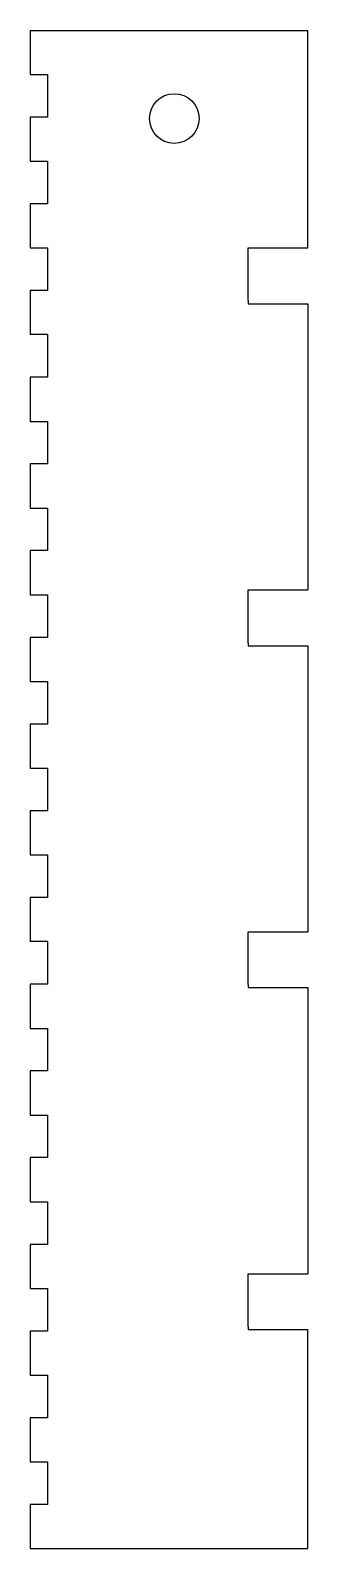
# Model space of a CAD drawing. Header units: inches. Extents: x 348 to 438, y 676 to 1165.
import ezdxf

# ---------------------------------------------------------------- set-up
doc = ezdxf.new("R2010")
doc.units = ezdxf.units.IN
doc.header["$MEASUREMENT"] = 0
doc.layers.add('SIDE_outsideCutPath', color=7, linetype='Continuous')

msp = doc.modelspace()

# ---------------------------------------------------------------- linework, layer by layer
for p, q in [((348.38, 1164.56), (348.38, 1150.36)), ((356.73, 1164.56), (429.73, 1164.56)), ((437.77, 1094.55), (437.77, 1164.56)), ((348.38, 1150.36), (353.88, 1150.36)), ((353.88, 1150.36), (353.88, 1136.66)), ((353.88, 1136.66), (348.38, 1136.66)), ((348.38, 1136.66), (348.38, 1122.46)), ((348.38, 1122.46), (353.88, 1122.46)), ((353.88, 1122.46), (353.88, 1108.76)), ((353.88, 1108.76), (348.38, 1108.76)), ((348.38, 1108.76), (348.38, 1094.56)), ((348.38, 1094.56), (353.88, 1094.56)), ((353.88, 1094.56), (353.88, 1080.86)), ((418.55, 1093.55), (418.55, 1094.55)), ((418.55, 1094.55), (437.77, 1094.55)), ((418.55, 1093.55), (418.55, 1093.55)), ((418.55, 1077.59), (418.55, 1093.55)), ((348.38, 1080.86), (348.38, 1066.66)), ((353.88, 1080.86), (348.38, 1080.86)), ((418.55, 1077.59), (418.55, 1077.59)), ((418.55, 1077.59), (418.55, 1077.59)), ((418.55, 1077.59), (418.55, 1076.59)), ((418.55, 1076.59), (424.56, 1076.59)), ((424.56, 1076.59), (437.77, 1076.59)), ((437.77, 1076.59), (437.77, 984.5)), ((353.88, 1066.66), (348.38, 1066.66)), ((353.88, 1066.66), (353.88, 1052.96)), ((353.88, 1052.96), (348.38, 1052.96)), ((348.38, 1052.96), (348.38, 1038.76)), ((348.38, 1038.76), (353.88, 1038.76)), ((353.88, 1038.76), (353.88, 1025.06)), ((353.88, 1025.06), (348.38, 1025.06)), ((348.38, 1025.06), (348.38, 1010.86)), ((348.38, 1010.86), (353.88, 1010.86)), ((353.88, 1010.86), (353.88, 997.16)), ((353.88, 997.16), (348.38, 997.16)), ((348.38, 997.16), (348.38, 982.96)), ((348.38, 982.96), (353.88, 982.96)), ((353.88, 982.96), (353.88, 969.26)), ((418.51, 984.12), (418.51, 984.12)), ((418.55, 983.5), (418.55, 984.5)), ((418.55, 984.5), (437.77, 984.5)), ((418.55, 967.54), (418.55, 983.5)), ((353.88, 969.26), (348.38, 969.26)), ((348.38, 969.26), (348.38, 955.06)), ((418.51, 968.15), (418.51, 968.15)), ((418.51, 968.15), (418.51, 968.15)), ((418.55, 967.54), (418.55, 966.54)), ((418.55, 966.54), (424.56, 966.54)), ((424.56, 966.54), (437.77, 966.54)), ((437.77, 966.54), (437.77, 874.53)), ((348.38, 955.06), (353.88, 955.06)), ((353.88, 955.06), (353.88, 941.36)), ((353.88, 941.36), (348.38, 941.36)), ((348.38, 941.36), (348.38, 927.16)), ((348.38, 927.16), (353.88, 927.16)), ((353.88, 927.16), (353.88, 913.46)), ((353.88, 913.46), (348.38, 913.46)), ((348.38, 913.46), (348.38, 899.26)), ((348.38, 899.26), (353.88, 899.26)), ((353.88, 899.26), (353.88, 885.56)), ((348.38, 885.56), (348.38, 871.36)), ((353.88, 885.56), (348.38, 885.56)), ((418.55, 873.53), (418.55, 874.53)), ((418.55, 874.53), (437.77, 874.53)), ((353.88, 871.36), (348.38, 871.36)), ((353.88, 871.36), (353.88, 857.66)), ((418.55, 873.53), (418.55, 873.53)), ((418.55, 857.57), (418.55, 873.53)), ((353.88, 857.66), (348.38, 857.66)), ((348.38, 857.66), (348.38, 843.46)), ((418.55, 857.57), (418.55, 857.57)), ((418.55, 857.57), (418.55, 857.57)), ((418.55, 857.57), (418.55, 856.57)), ((418.55, 856.57), (424.56, 856.57)), ((424.56, 856.57), (437.77, 856.57)), ((437.77, 856.57), (437.77, 764.48)), ((348.38, 843.46), (353.88, 843.46)), ((353.88, 843.46), (353.88, 829.76)), ((353.88, 829.76), (348.38, 829.76)), ((348.38, 829.76), (348.38, 815.56)), ((348.38, 815.56), (353.88, 815.56)), ((353.88, 815.56), (353.88, 801.86)), ((353.88, 801.86), (348.38, 801.86)), ((348.38, 801.86), (348.38, 787.66)), ((348.38, 787.66), (353.88, 787.66)), ((353.88, 787.66), (353.88, 773.95)), ((353.88, 773.95), (348.38, 773.95)), ((348.38, 773.95), (348.38, 759.75)), ((418.55, 763.48), (418.55, 764.48)), ((418.55, 764.48), (437.77, 764.48)), ((418.55, 763.48), (418.55, 763.48)), ((418.55, 747.52), (418.55, 763.48)), ((348.38, 759.75), (353.88, 759.75)), ((353.88, 759.75), (353.88, 746.05)), ((418.55, 747.52), (418.55, 747.52)), ((418.55, 747.52), (418.55, 747.52)), ((418.55, 747.52), (418.55, 746.52)), ((353.88, 746.05), (348.38, 746.05)), ((348.38, 746.05), (348.38, 731.85)), ((418.55, 746.52), (424.56, 746.52)), ((424.56, 746.52), (437.77, 746.52)), ((437.77, 676.06), (437.77, 746.52)), ((348.38, 731.85), (353.88, 731.85)), ((353.88, 731.85), (353.88, 718.15)), ((353.88, 718.15), (348.38, 718.15)), ((348.38, 718.15), (348.38, 703.95)), ((348.38, 703.95), (353.88, 703.95)), ((353.88, 703.95), (353.88, 690.25)), ((348.38, 690.25), (348.38, 676.05)), ((353.88, 690.25), (348.38, 690.25)), ((348.38, 676.05), (437.77, 676.06))]:
    msp.add_line(p, q)
msp.add_circle((394.79, 1136.18), 8)
at = {"layer": 'SIDE_outsideCutPath'}
for p, q in [((348.38, 1164.56), (356.73, 1164.56)), ((429.73, 1164.56), (437.77, 1164.56))]:
    msp.add_line(p, q, dxfattribs=at)

doc.saveas('drawing.dxf')
